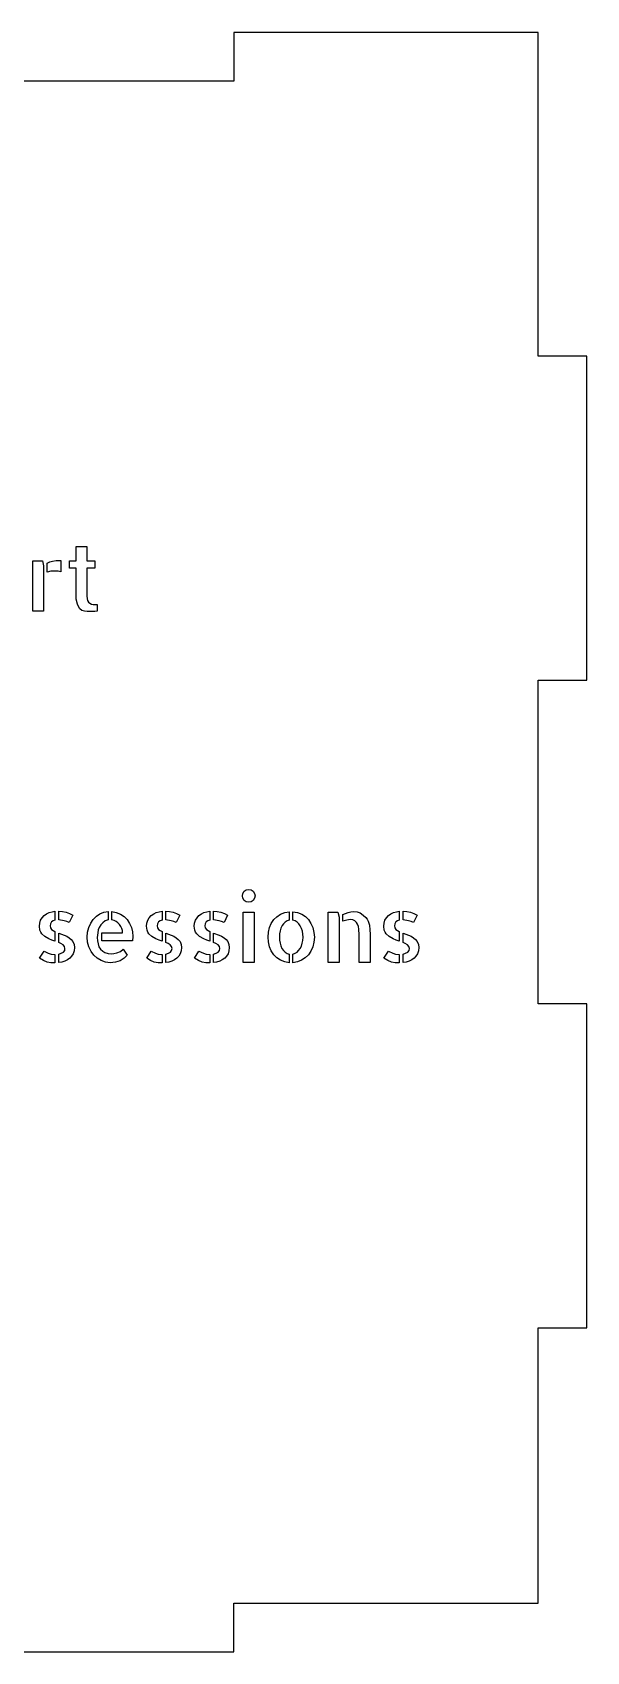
# Model space of a CAD drawing. Header units: millimetres. Extents: x 6 to 317, y 8 to 232.
# Drawn here: x 283.2 to 317.5, y 132.4 to 232.4 of the extents above; entities that cross this region are included whole.
import ezdxf

# ---------------------------------------------------------------- set-up
doc = ezdxf.new("R2010")
doc.units = ezdxf.units.MM
doc.layers.add('CUT', color=1, linetype='Continuous')
doc.layers.add('ENGRAVE', color=7, linetype='Continuous')

msp = doc.modelspace()

# ---------------------------------------------------------------- linework, layer by layer
at = {"layer": 'CUT'}
msp.add_lwpolyline([(276.9, 132.42), (295.7, 132.42), (295.7, 135.42), (314.5, 135.42), (314.5, 152.42), (317.5, 152.42), (317.5, 172.42), (314.5, 172.42), (314.5, 192.42), (317.5, 192.42), (317.5, 212.42), (314.5, 212.42), (314.5, 232.42), (295.7, 232.42), (295.7, 229.42), (276.9, 229.42)], dxfattribs=at)
at = {"layer": 'ENGRAVE'}
for points in [[(287.11, 199.33), (286.61, 199.33), (286.61, 197.62), (286.62, 197.45), (286.66, 197.33), (286.72, 197.24), (286.8, 197.17), (286.9, 197.12), (287.01, 197.1), (287.25, 197.09), (287.25, 196.68), (287.1, 196.66), (286.96, 196.65), (286.79, 196.65), (286.62, 196.65), (286.47, 196.67), (286.31, 196.73), (286.18, 196.83), (286.09, 196.97), (286.03, 197.12), (285.96, 197.43), (285.95, 197.66), (285.95, 199.33), (285.54, 199.33), (285.54, 199.79), (285.95, 199.79), (285.95, 200.67), (286.61, 200.67), (286.61, 199.79), (287.11, 199.79), (287.11, 199.33)], [(283.27, 196.68), (283.27, 199.79), (283.86, 199.79), (283.93, 199.47), (283.93, 196.68), (283.27, 196.68)], [(284.39, 199.14), (284.16, 199.09), (284.16, 199.65), (284.32, 199.72), (284.49, 199.77), (284.72, 199.8), (285.01, 199.81), (285.01, 199.11), (284.83, 199.15), (284.64, 199.16), (284.39, 199.14)], [(296.61, 179.49), (296.76, 179.46), (296.89, 179.38), (296.98, 179.25), (297.01, 179.1), (296.98, 178.95), (296.89, 178.82), (296.76, 178.73), (296.61, 178.71), (296.46, 178.73), (296.33, 178.82), (296.25, 178.95), (296.22, 179.1), (296.25, 179.25), (296.33, 179.38), (296.46, 179.46), (296.61, 179.49)], [(283.82, 176.76), (283.76, 176.86), (283.71, 176.97), (283.68, 177.22), (283.7, 177.41), (283.75, 177.59), (283.85, 177.75), (283.97, 177.88), (284.12, 177.99), (284.28, 178.07), (284.46, 178.12), (284.64, 178.15), (284.64, 177.6), (284.52, 177.56), (284.42, 177.49), (284.36, 177.38), (284.34, 177.24), (284.36, 177.12), (284.42, 177.03), (284.53, 176.95), (284.64, 176.89), (284.64, 176.3), (284.45, 176.36), (284.26, 176.44), (284.01, 176.59), (283.82, 176.76)], [(285.33, 178.09), (285.54, 178.01), (285.74, 177.91), (285.52, 177.45), (285.37, 177.52), (285.2, 177.56), (284.87, 177.61), (284.87, 178.16), (285.1, 178.14), (285.33, 178.09)], [(287.73, 175.59), (287.93, 175.53), (288.13, 175.51), (288.28, 175.53), (288.47, 175.58), (288.68, 175.67), (288.86, 175.8), (289.1, 175.43), (288.91, 175.24), (288.67, 175.09), (288.39, 175), (288.06, 174.97), (287.77, 175), (287.49, 175.1), (287.24, 175.24), (287.04, 175.44), (286.87, 175.67), (286.74, 175.94), (286.65, 176.24), (286.63, 176.55), (286.65, 176.86), (286.73, 177.15), (286.85, 177.41), (287.01, 177.64), (287.2, 177.84), (287.42, 177.99), (287.66, 178.09), (287.92, 178.14), (287.92, 177.61), (287.74, 177.55), (287.59, 177.44), (287.47, 177.31), (287.38, 177.15), (287.32, 176.99), (287.28, 176.82), (287.25, 176.53), (287.26, 176.33), (287.3, 176.13), (287.36, 175.96), (287.46, 175.81), (287.59, 175.69), (287.73, 175.59)], [(288.42, 177.52), (288.29, 177.58), (288.15, 177.61), (288.15, 178.13), (288.43, 178.08), (288.69, 177.97), (288.91, 177.82), (289.1, 177.63), (289.25, 177.4), (289.36, 177.15), (289.43, 176.87), (289.45, 176.59), (289.43, 176.32), (287.54, 176.32), (287.54, 176.81), (288.82, 176.81), (288.81, 176.95), (288.77, 177.08), (288.71, 177.21), (288.63, 177.33), (288.53, 177.43), (288.42, 177.52)], [(290.44, 176.76), (290.38, 176.86), (290.33, 176.97), (290.29, 177.22), (290.31, 177.41), (290.37, 177.59), (290.46, 177.75), (290.59, 177.88), (290.74, 177.99), (290.9, 178.07), (291.08, 178.12), (291.26, 178.15), (291.26, 177.6), (291.14, 177.56), (291.04, 177.49), (290.98, 177.38), (290.96, 177.24), (290.98, 177.12), (291.04, 177.03), (291.15, 176.95), (291.26, 176.89), (291.26, 176.3), (291.07, 176.36), (290.88, 176.44), (290.63, 176.59), (290.44, 176.76)], [(291.94, 178.09), (292.16, 178.01), (292.35, 177.91), (292.14, 177.45), (291.98, 177.52), (291.82, 177.56), (291.49, 177.61), (291.49, 178.16), (291.72, 178.14), (291.94, 178.09)], [(293.4, 176.76), (293.33, 176.86), (293.29, 176.97), (293.25, 177.22), (293.27, 177.41), (293.33, 177.59), (293.42, 177.75), (293.54, 177.88), (293.69, 177.99), (293.85, 178.07), (294.03, 178.12), (294.22, 178.15), (294.22, 177.6), (294.09, 177.56), (293.99, 177.49), (293.93, 177.38), (293.91, 177.24), (293.93, 177.12), (294, 177.03), (294.1, 176.95), (294.22, 176.89), (294.22, 176.3), (294.03, 176.36), (293.84, 176.44), (293.58, 176.59), (293.4, 176.76)], [(294.9, 178.09), (295.11, 178.01), (295.31, 177.91), (295.09, 177.45), (294.94, 177.52), (294.78, 177.56), (294.44, 177.61), (294.44, 178.16), (294.67, 178.14), (294.9, 178.09)], [(296.27, 178.1), (296.95, 178.1), (296.95, 174.99), (296.27, 174.99), (296.27, 178.1)], [(298.16, 175.46), (298, 175.7), (297.9, 175.95), (297.83, 176.25), (297.81, 176.55), (297.83, 176.85), (297.9, 177.14), (298.01, 177.4), (298.17, 177.63), (298.36, 177.81), (298.58, 177.96), (298.84, 178.06), (299.12, 178.12), (299.12, 177.6), (298.99, 177.56), (298.87, 177.48), (298.76, 177.38), (298.68, 177.26), (298.6, 177.1), (298.55, 176.93), (298.52, 176.75), (298.51, 176.57), (298.52, 176.37), (298.55, 176.18), (298.6, 176.01), (298.67, 175.85), (298.76, 175.73), (298.86, 175.62), (298.98, 175.54), (299.12, 175.5), (299.12, 174.97), (298.84, 175.02), (298.57, 175.12), (298.35, 175.27), (298.16, 175.46)], [(299.6, 177.48), (299.48, 177.56), (299.34, 177.6), (299.34, 178.12), (299.63, 178.08), (299.9, 177.97), (300.12, 177.83), (300.31, 177.63), (300.46, 177.4), (300.57, 177.14), (300.64, 176.84), (300.67, 176.54), (300.64, 176.24), (300.57, 175.94), (300.46, 175.69), (300.3, 175.45), (300.11, 175.27), (299.88, 175.12), (299.62, 175.02), (299.34, 174.97), (299.34, 175.5), (299.48, 175.55), (299.6, 175.62), (299.7, 175.72), (299.79, 175.85), (299.87, 176), (299.92, 176.17), (299.96, 176.35), (299.97, 176.54), (299.96, 176.73), (299.93, 176.92), (299.88, 177.09), (299.8, 177.24), (299.71, 177.37), (299.6, 177.48)], [(301.53, 174.99), (301.53, 178.1), (302.13, 178.1), (302.2, 177.79), (302.2, 174.99), (301.53, 174.99)], [(303.09, 178.14), (303.32, 178.11), (303.51, 178.04), (303.69, 177.91), (303.85, 177.76), (303.93, 177.66), (304, 177.54), (304.07, 177.29), (304.1, 177.01), (304.11, 176.74), (304.11, 174.99), (303.44, 174.99), (303.44, 176.69), (303.42, 177.05), (303.39, 177.2), (303.34, 177.35), (303.27, 177.46), (303.18, 177.56), (303.05, 177.61), (302.88, 177.63), (302.68, 177.6), (302.43, 177.53), (302.43, 177.95), (302.75, 178.08), (302.92, 178.12), (303.09, 178.14)], [(305.1, 176.76), (305.04, 176.86), (304.99, 176.97), (304.96, 177.22), (304.98, 177.41), (305.03, 177.59), (305.13, 177.75), (305.25, 177.88), (305.4, 177.99), (305.56, 178.07), (305.74, 178.12), (305.92, 178.15), (305.92, 177.6), (305.8, 177.56), (305.7, 177.49), (305.64, 177.38), (305.62, 177.24), (305.64, 177.12), (305.7, 177.03), (305.81, 176.95), (305.92, 176.89), (305.92, 176.3), (305.73, 176.36), (305.54, 176.44), (305.29, 176.59), (305.1, 176.76)], [(306.61, 178.09), (306.82, 178.01), (307.02, 177.91), (306.8, 177.45), (306.65, 177.52), (306.48, 177.56), (306.15, 177.61), (306.15, 178.16), (306.38, 178.14), (306.61, 178.09)], [(285.15, 176.07), (285.01, 176.15), (284.87, 176.21), (284.87, 176.8), (285.21, 176.68), (285.37, 176.6), (285.52, 176.51), (285.65, 176.4), (285.75, 176.27), (285.82, 176.1), (285.84, 175.9), (285.82, 175.71), (285.76, 175.52), (285.67, 175.38), (285.56, 175.25), (285.41, 175.14), (285.25, 175.07), (285.06, 175.01), (284.87, 174.98), (284.87, 175.5), (285.03, 175.55), (285.16, 175.62), (285.24, 175.72), (285.26, 175.85), (285.23, 175.98), (285.15, 176.07)], [(291.76, 176.07), (291.63, 176.15), (291.49, 176.21), (291.49, 176.8), (291.82, 176.68), (291.98, 176.6), (292.13, 176.51), (292.26, 176.4), (292.37, 176.27), (292.43, 176.1), (292.46, 175.9), (292.44, 175.71), (292.38, 175.52), (292.29, 175.38), (292.17, 175.25), (292.03, 175.14), (291.87, 175.07), (291.68, 175.01), (291.49, 174.98), (291.49, 175.5), (291.65, 175.55), (291.78, 175.62), (291.85, 175.72), (291.88, 175.85), (291.85, 175.98), (291.76, 176.07)], [(294.72, 176.07), (294.59, 176.15), (294.44, 176.21), (294.44, 176.8), (294.78, 176.68), (294.94, 176.6), (295.09, 176.51), (295.22, 176.4), (295.32, 176.27), (295.39, 176.1), (295.41, 175.9), (295.39, 175.71), (295.34, 175.52), (295.25, 175.38), (295.13, 175.25), (294.98, 175.14), (294.82, 175.07), (294.63, 175.01), (294.44, 174.98), (294.44, 175.5), (294.61, 175.55), (294.73, 175.62), (294.81, 175.72), (294.83, 175.85), (294.81, 175.98), (294.72, 176.07)], [(306.43, 176.07), (306.29, 176.15), (306.15, 176.21), (306.15, 176.8), (306.49, 176.68), (306.65, 176.6), (306.8, 176.51), (306.93, 176.4), (307.03, 176.27), (307.1, 176.1), (307.12, 175.9), (307.1, 175.71), (307.04, 175.52), (306.95, 175.38), (306.84, 175.25), (306.69, 175.14), (306.53, 175.07), (306.34, 175.01), (306.15, 174.98), (306.15, 175.5), (306.31, 175.55), (306.44, 175.62), (306.52, 175.72), (306.54, 175.85), (306.51, 175.98), (306.43, 176.07)], [(283.93, 175.1), (283.69, 175.24), (283.97, 175.69), (284.23, 175.55), (284.41, 175.5), (284.62, 175.48), (284.64, 175.48), (284.64, 174.97), (284.39, 174.97), (284.16, 175.01), (283.93, 175.1)], [(290.55, 175.1), (290.31, 175.24), (290.59, 175.69), (290.85, 175.55), (291.02, 175.5), (291.23, 175.48), (291.26, 175.48), (291.26, 174.97), (291.01, 174.97), (290.78, 175.01), (290.55, 175.1)], [(293.5, 175.1), (293.26, 175.24), (293.54, 175.69), (293.81, 175.55), (293.98, 175.5), (294.19, 175.48), (294.22, 175.48), (294.22, 174.97), (293.96, 174.97), (293.73, 175.01), (293.5, 175.1)], [(305.21, 175.1), (304.97, 175.24), (305.25, 175.69), (305.51, 175.55), (305.69, 175.5), (305.9, 175.48), (305.92, 175.48), (305.92, 174.97), (305.67, 174.97), (305.44, 175.01), (305.21, 175.1)]]:
    msp.add_lwpolyline(points, close=True, dxfattribs=at)

doc.saveas('drawing.dxf')
